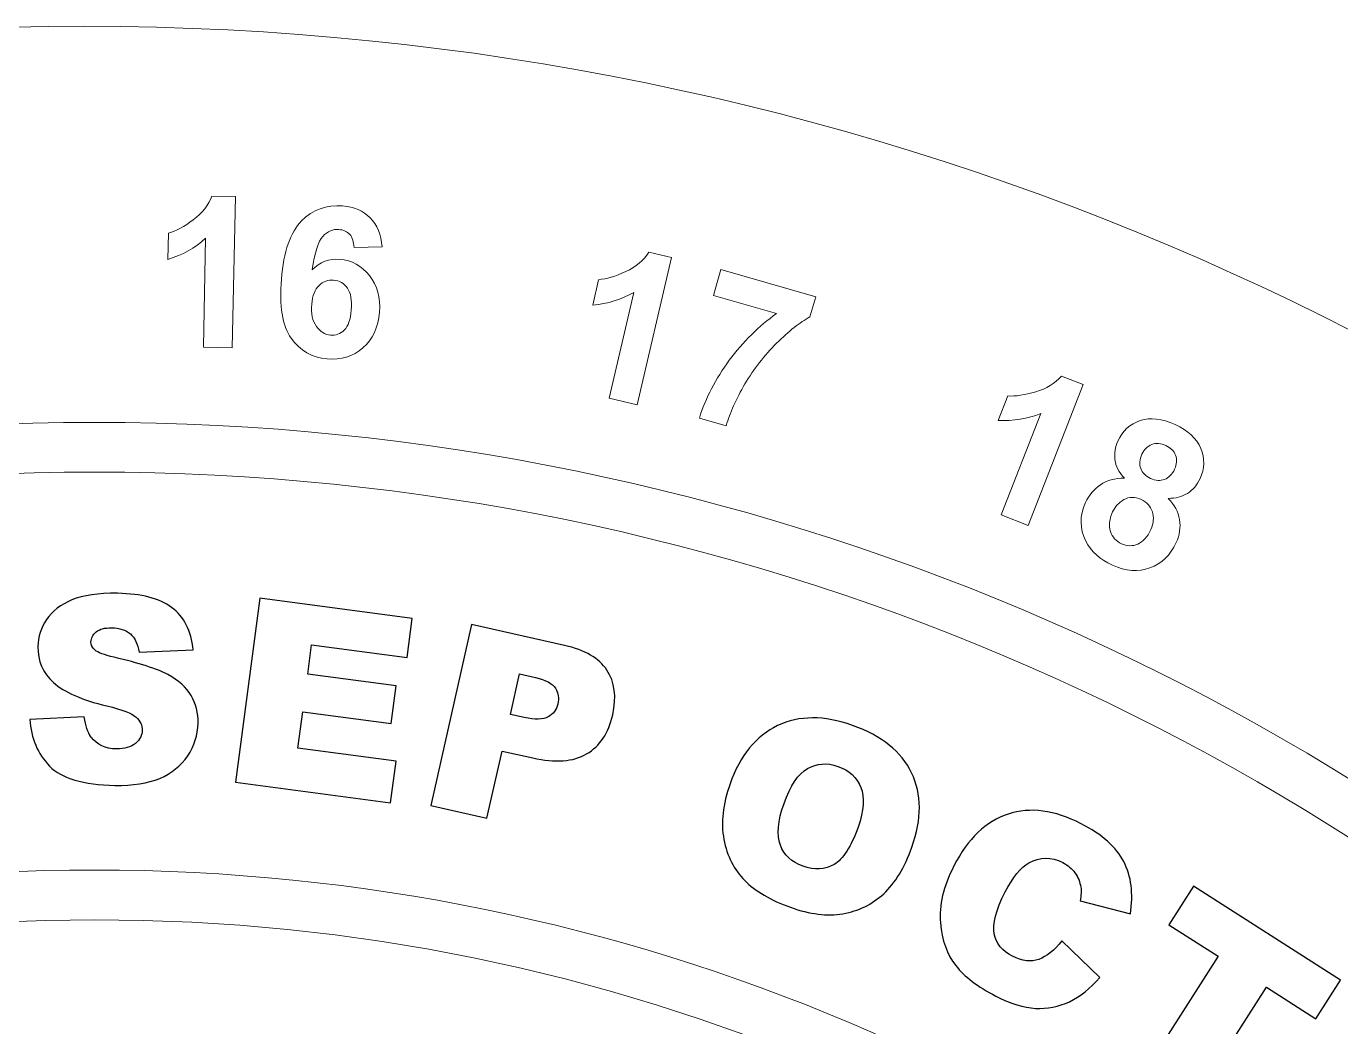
# Model space of a CAD drawing. Header units: millimetres. Extents: x -84 to 196, y -140 to 140.
# Drawn here: x 52.8 to 118.9, y 89.7 to 140 of the extents above; entities that cross this region are included whole.
import ezdxf

# ---------------------------------------------------------------- set-up
doc = ezdxf.new("R2010")
doc.units = ezdxf.units.MM
doc.header["$MEASUREMENT"] = 0
doc.layers.add('Layer 1', color=7, linetype='Continuous')

msp = doc.modelspace()

# ---------------------------------------------------------------- linework, layer by layer
at = {"layer": 'Layer 1', "color": 250, "lineweight": 9}
for points, knots in [([(55.7075, 140.0117), (133.0273, 140.0117), (195.7074, 77.3315), (195.7074, 0.0116), (195.7074, 0.0116), (195.7074, -77.3083), (133.0273, -139.9884), (55.7074, -139.9884), (55.7074, -139.9884), (-21.6125, -139.9884), (-84.2927, -77.3083), (-84.2927, 0.0116), (-84.2927, 0.0116), (-84.2927, 77.3315), (-21.6125, 140.0116), (55.7075, 140.0117)], [0, 0, 0, 0, 0.2, 0.2, 0.2, 0.2, 0.4, 0.4, 0.4, 0.4, 0.6, 0.6, 0.6, 0.6, 1, 1, 1, 1]), ([(63.129, 123.8569), (63.129, 123.8569), (61.6789, 123.8865), (61.6789, 123.8865), (61.6789, 123.8865), (61.6789, 123.8865), (61.7901, 129.3555), (61.7901, 129.3555), (61.7901, 129.3555), (61.2503, 128.8701), (60.618, 128.5161), (59.8929, 128.2937), (59.8929, 128.2937), (59.8929, 128.2937), (59.9202, 129.6098), (59.9202, 129.6098), (59.9202, 129.6098), (60.3022, 129.7257), (60.7184, 129.9526), (61.1692, 130.2894), (61.1692, 130.2894), (61.6202, 130.6262), (61.9329, 131.0236), (62.1076, 131.4817), (62.1076, 131.4817), (62.1076, 131.4817), (63.2843, 131.4569), (63.2843, 131.4569), (63.2843, 131.4569), (63.2843, 131.4569), (63.129, 123.8569), (63.129, 123.8569)], [0, 0, 0, 0, 0.1111111, 0.1111111, 0.1111111, 0.1111111, 0.2222222, 0.2222222, 0.2222222, 0.2222222, 0.3333333, 0.3333333, 0.3333333, 0.3333333, 0.4444444, 0.4444444, 0.4444444, 0.4444444, 0.5555556, 0.5555556, 0.5555556, 0.5555556, 0.6666667, 0.6666667, 0.6666667, 0.6666667, 0.7777778, 0.7777778, 0.7777778, 0.7777778, 1, 1, 1, 1]), ([(70.6637, 128.9262), (70.6637, 128.9262), (69.2522, 128.887), (69.2522, 128.887), (69.2522, 128.887), (69.2417, 129.1782), (69.1707, 129.3991), (69.0375, 129.548), (69.0375, 129.548), (68.9044, 129.6972), (68.7232, 129.781), (68.494, 129.8001), (68.494, 129.8001), (68.1892, 129.825), (67.9185, 129.7102), (67.6858, 129.454), (67.6858, 129.454), (67.4513, 129.1963), (67.2716, 128.6364), (67.1446, 127.7728), (67.1446, 127.7728), (67.5405, 128.1692), (68.0053, 128.3444), (68.5395, 128.2987), (68.5395, 128.2987), (69.1444, 128.2494), (69.6418, 127.9763), (70.0338, 127.4817), (70.0338, 127.4817), (70.426, 126.9855), (70.5915, 126.3741), (70.5306, 125.6477), (70.5306, 125.6477), (70.4677, 124.8757), (70.1889, 124.2757), (69.6976, 123.8466), (69.6976, 123.8466), (69.2065, 123.4176), (68.6056, 123.2341), (67.8968, 123.2914), (67.8968, 123.2914), (67.1353, 123.3561), (66.534, 123.7037), (66.0916, 124.3361), (66.0916, 124.3361), (65.6511, 124.9686), (65.486, 125.9591), (65.5983, 127.306), (65.5983, 127.306), (65.7127, 128.6883), (66.052, 129.6634), (66.6128, 130.2314), (66.6128, 130.2314), (67.1756, 130.7997), (67.8631, 131.0493), (68.6795, 130.9808), (68.6795, 130.9808), (69.2524, 130.9332), (69.7134, 130.7346), (70.0622, 130.3832), (70.0622, 130.3832), (70.411, 130.0301), (70.6128, 129.5455), (70.6637, 128.9262)], [0, 0, 0, 0, 0.0588235, 0.0588235, 0.0588235, 0.0588235, 0.1176471, 0.1176471, 0.1176471, 0.1176471, 0.1764706, 0.1764706, 0.1764706, 0.1764706, 0.2352941, 0.2352941, 0.2352941, 0.2352941, 0.2941176, 0.2941176, 0.2941176, 0.2941176, 0.3529412, 0.3529412, 0.3529412, 0.3529412, 0.4117647, 0.4117647, 0.4117647, 0.4117647, 0.4705882, 0.4705882, 0.4705882, 0.4705882, 0.5294118, 0.5294118, 0.5294118, 0.5294118, 0.5882353, 0.5882353, 0.5882353, 0.5882353, 0.6470588, 0.6470588, 0.6470588, 0.6470588, 0.7058824, 0.7058824, 0.7058824, 0.7058824, 0.7647059, 0.7647059, 0.7647059, 0.7647059, 0.8235294, 0.8235294, 0.8235294, 0.8235294, 0.8823529, 0.8823529, 0.8823529, 0.8823529, 1, 1, 1, 1]), ([(83.4992, 120.985), (83.4992, 120.985), (82.0866, 121.3158), (82.0866, 121.3158), (82.0866, 121.3158), (82.0866, 121.3158), (83.3285, 126.6383), (83.3285, 126.6383), (83.3285, 126.6383), (82.7003, 126.2771), (82.0087, 126.0624), (81.2537, 125.9941), (81.2537, 125.9941), (81.2537, 125.9941), (81.5527, 127.2763), (81.5527, 127.2763), (81.5527, 127.2763), (81.9497, 127.3113), (82.403, 127.4468), (82.9148, 127.6828), (82.9148, 127.6828), (83.4263, 127.919), (83.8147, 128.2413), (84.0796, 128.6539), (84.0796, 128.6539), (84.0796, 128.6539), (85.2259, 128.385), (85.2259, 128.385), (85.2259, 128.385), (85.2259, 128.385), (83.4992, 120.985), (83.4992, 120.985)], [0, 0, 0, 0, 0.1111111, 0.1111111, 0.1111111, 0.1111111, 0.2222222, 0.2222222, 0.2222222, 0.2222222, 0.3333333, 0.3333333, 0.3333333, 0.3333333, 0.4444444, 0.4444444, 0.4444444, 0.4444444, 0.5555556, 0.5555556, 0.5555556, 0.5555556, 0.6666667, 0.6666667, 0.6666667, 0.6666667, 0.7777778, 0.7777778, 0.7777778, 0.7777778, 1, 1, 1, 1]), ([(87.3295, 126.4876), (87.3295, 126.4876), (87.699, 127.7841), (87.699, 127.7841), (87.699, 127.7841), (87.699, 127.7841), (92.4728, 126.4181), (92.4728, 126.4181), (92.4728, 126.4181), (92.4728, 126.4181), (92.1823, 125.4054), (92.1823, 125.4054), (92.1823, 125.4054), (91.678, 125.1301), (91.1174, 124.6887), (90.5039, 124.0798), (90.5039, 124.0798), (89.8887, 123.471), (89.3581, 122.7897), (88.9105, 122.0346), (88.9105, 122.0346), (88.4629, 121.2794), (88.1494, 120.5807), (87.9698, 119.9367), (87.9698, 119.9367), (87.9698, 119.9367), (86.6238, 120.3223), (86.6238, 120.3223), (86.6238, 120.3223), (86.9337, 121.3227), (87.4357, 122.2894), (88.1267, 123.223), (88.1267, 123.223), (88.8193, 124.1566), (89.6109, 124.9418), (90.503, 125.5791), (90.503, 125.5791), (90.503, 125.5791), (87.3295, 126.4876), (87.3295, 126.4876)], [0, 0, 0, 0, 0.0909091, 0.0909091, 0.0909091, 0.0909091, 0.1818182, 0.1818182, 0.1818182, 0.1818182, 0.2727273, 0.2727273, 0.2727273, 0.2727273, 0.3636364, 0.3636364, 0.3636364, 0.3636364, 0.4545455, 0.4545455, 0.4545455, 0.4545455, 0.5454545, 0.5454545, 0.5454545, 0.5454545, 0.6363636, 0.6363636, 0.6363636, 0.6363636, 0.7272727, 0.7272727, 0.7272727, 0.7272727, 0.8181818, 0.8181818, 0.8181818, 0.8181818, 1, 1, 1, 1]), ([(67.1253, 126.0443), (67.0854, 125.5754), (67.1642, 125.2026), (67.3582, 124.9298), (67.3582, 124.9298), (67.5542, 124.657), (67.7896, 124.5074), (68.0682, 124.4845), (68.0682, 124.4845), (68.3344, 124.4636), (68.566, 124.5485), (68.7628, 124.7431), (68.7628, 124.7431), (68.958, 124.9378), (69.0767, 125.2738), (69.1147, 125.7499), (69.1147, 125.7499), (69.1567, 126.2402), (69.0901, 126.6073), (68.9169, 126.8518), (68.9169, 126.8518), (68.7439, 127.0962), (68.5135, 127.23), (68.2243, 127.2529), (68.2243, 127.2529), (67.9478, 127.2758), (67.7037, 127.1873), (67.4926, 126.9857), (67.4926, 126.9857), (67.2832, 126.7843), (67.1595, 126.4692), (67.1253, 126.0443)], [0, 0, 0, 0, 0.1111111, 0.1111111, 0.1111111, 0.1111111, 0.2222222, 0.2222222, 0.2222222, 0.2222222, 0.3333333, 0.3333333, 0.3333333, 0.3333333, 0.4444444, 0.4444444, 0.4444444, 0.4444444, 0.5555556, 0.5555556, 0.5555556, 0.5555556, 0.6666667, 0.6666667, 0.6666667, 0.6666667, 0.7777778, 0.7777778, 0.7777778, 0.7777778, 1, 1, 1, 1]), ([(103.1573, 114.9221), (103.1573, 114.9221), (101.8046, 115.4499), (101.8046, 115.4499), (101.8046, 115.4499), (101.8046, 115.4499), (103.796, 120.5477), (103.796, 120.5477), (103.796, 120.5477), (103.1222, 120.2791), (102.4049, 120.1633), (101.648, 120.2044), (101.648, 120.2044), (101.648, 120.2044), (102.1271, 121.4316), (102.1271, 121.4316), (102.1271, 121.4316), (102.5257, 121.4094), (102.9946, 121.4794), (103.5352, 121.6397), (103.5352, 121.6397), (104.0741, 121.8001), (104.5062, 122.0655), (104.8267, 122.4344), (104.8267, 122.4344), (104.8267, 122.4344), (105.9247, 122.0056), (105.9247, 122.0056), (105.9247, 122.0056), (105.9247, 122.0056), (103.1573, 114.9221), (103.1573, 114.9221)], [0, 0, 0, 0, 0.1111111, 0.1111111, 0.1111111, 0.1111111, 0.2222222, 0.2222222, 0.2222222, 0.2222222, 0.3333333, 0.3333333, 0.3333333, 0.3333333, 0.4444444, 0.4444444, 0.4444444, 0.4444444, 0.5555556, 0.5555556, 0.5555556, 0.5555556, 0.6666667, 0.6666667, 0.6666667, 0.6666667, 0.7777778, 0.7777778, 0.7777778, 0.7777778, 1, 1, 1, 1]), ([(107.9946, 117.2944), (107.719, 117.5939), (107.5598, 117.9048), (107.5207, 118.2296), (107.5207, 118.2296), (107.4817, 118.5527), (107.5305, 118.8628), (107.6676, 119.1638), (107.6676, 119.1638), (107.901, 119.6781), (108.2746, 120.0202), (108.7868, 120.1926), (108.7868, 120.1926), (109.2992, 120.3633), (109.8844, 120.2971), (110.5464, 119.9962), (110.5464, 119.9962), (111.1994, 119.6971), (111.6317, 119.2965), (111.8412, 118.7964), (111.8412, 118.7964), (112.0489, 118.2963), (112.0361, 117.7901), (111.801, 117.276), (111.801, 117.276), (111.655, 116.9559), (111.4422, 116.7097), (111.1627, 116.5363), (111.1627, 116.5363), (110.8835, 116.363), (110.5637, 116.2796), (110.2021, 116.2846), (110.2021, 116.2846), (110.5146, 115.9572), (110.7018, 115.6016), (110.7671, 115.2151), (110.7671, 115.2151), (110.8309, 114.8302), (110.7762, 114.4442), (110.5999, 114.0604), (110.5999, 114.0604), (110.3096, 113.4233), (109.8703, 113), (109.282, 112.7874), (109.282, 112.7874), (108.6955, 112.5748), (108.066, 112.6216), (107.3917, 112.9297), (107.3917, 112.9297), (106.7651, 113.2165), (106.3187, 113.6187), (106.0529, 114.1384), (106.0529, 114.1384), (105.7382, 114.7503), (105.7356, 115.3958), (106.0436, 116.0718), (106.0436, 116.0718), (106.2147, 116.4449), (106.4629, 116.7455), (106.7902, 116.9716), (106.7902, 116.9716), (107.1176, 117.1996), (107.5184, 117.3071), (107.9946, 117.2944)], [0, 0, 0, 0, 0.0588235, 0.0588235, 0.0588235, 0.0588235, 0.1176471, 0.1176471, 0.1176471, 0.1176471, 0.1764706, 0.1764706, 0.1764706, 0.1764706, 0.2352941, 0.2352941, 0.2352941, 0.2352941, 0.2941176, 0.2941176, 0.2941176, 0.2941176, 0.3529412, 0.3529412, 0.3529412, 0.3529412, 0.4117647, 0.4117647, 0.4117647, 0.4117647, 0.4705882, 0.4705882, 0.4705882, 0.4705882, 0.5294118, 0.5294118, 0.5294118, 0.5294118, 0.5882353, 0.5882353, 0.5882353, 0.5882353, 0.6470588, 0.6470588, 0.6470588, 0.6470588, 0.7058824, 0.7058824, 0.7058824, 0.7058824, 0.7647059, 0.7647059, 0.7647059, 0.7647059, 0.8235294, 0.8235294, 0.8235294, 0.8235294, 0.8823529, 0.8823529, 0.8823529, 0.8823529, 1, 1, 1, 1]), ([(56.199, 120.1045), (122.473, 120.1045), (176.1989, 66.3785), (176.1989, 0.1044), (176.1989, 0.1044), (176.1989, -66.1697), (122.473, -119.8956), (56.1989, -119.8956), (56.1989, -119.8956), (-10.0752, -119.8956), (-63.8011, -66.1697), (-63.8011, 0.1044), (-63.8011, 0.1044), (-63.8011, 66.3785), (-10.0752, 120.1044), (56.199, 120.1045)], [0, 0, 0, 0, 0.2, 0.2, 0.2, 0.2, 0.4, 0.4, 0.4, 0.4, 0.6, 0.6, 0.6, 0.6, 1, 1, 1, 1]), ([(108.8731, 118.4989), (108.7537, 118.2366), (108.735, 117.9968), (108.8151, 117.7813), (108.8151, 117.7813), (108.8971, 117.5675), (109.0622, 117.4027), (109.3087, 117.2887), (109.3087, 117.2887), (109.5605, 117.1748), (109.7949, 117.1578), (110.0123, 117.238), (110.0123, 117.238), (110.2314, 117.3182), (110.3997, 117.4903), (110.5208, 117.7526), (110.5208, 117.7526), (110.6331, 118.0009), (110.6498, 118.2319), (110.5679, 118.4491), (110.5679, 118.4491), (110.4878, 118.6664), (110.3261, 118.8295), (110.0815, 118.9416), (110.0815, 118.9416), (109.828, 119.0575), (109.5916, 119.0743), (109.3726, 118.9924), (109.3726, 118.9924), (109.1535, 118.9105), (108.987, 118.7471), (108.8731, 118.4989)], [0, 0, 0, 0, 0.1111111, 0.1111111, 0.1111111, 0.1111111, 0.2222222, 0.2222222, 0.2222222, 0.2222222, 0.3333333, 0.3333333, 0.3333333, 0.3333333, 0.4444444, 0.4444444, 0.4444444, 0.4444444, 0.5555556, 0.5555556, 0.5555556, 0.5555556, 0.6666667, 0.6666667, 0.6666667, 0.6666667, 0.7777778, 0.7777778, 0.7777778, 0.7777778, 1, 1, 1, 1]), ([(56.199, 117.6046), (121.0925, 117.6046), (173.6989, 64.9979), (173.6989, 0.1044), (173.6989, 0.1044), (173.6989, -64.7891), (121.0924, -117.3956), (56.1989, -117.3956), (56.1989, -117.3956), (-8.6946, -117.3956), (-61.3011, -64.7891), (-61.3011, 0.1044), (-61.3011, 0.1044), (-61.3011, 64.998), (-8.6946, 117.6044), (56.199, 117.6046)], [0, 0, 0, 0, 0.2, 0.2, 0.2, 0.2, 0.4, 0.4, 0.4, 0.4, 0.6, 0.6, 0.6, 0.6, 1, 1, 1, 1]), ([(107.4035, 115.6037), (107.2378, 115.2412), (107.2011, 114.9149), (107.2951, 114.6269), (107.2951, 114.6269), (107.389, 114.3373), (107.5751, 114.1301), (107.8532, 114.0019), (107.8532, 114.0019), (108.1262, 113.8773), (108.396, 113.8725), (108.6646, 113.9878), (108.6646, 113.9878), (108.9315, 114.1014), (109.1495, 114.3437), (109.3185, 114.7134), (109.3185, 114.7134), (109.4665, 115.0356), (109.494, 115.3352), (109.4019, 115.6143), (109.4019, 115.6143), (109.3097, 115.8937), (109.1235, 116.0971), (108.8454, 116.2236), (108.8454, 116.2236), (108.5235, 116.3715), (108.2322, 116.3692), (107.9723, 116.2203), (107.9723, 116.2203), (107.7125, 116.0699), (107.5227, 115.8642), (107.4035, 115.6037)], [0, 0, 0, 0, 0.1111111, 0.1111111, 0.1111111, 0.1111111, 0.2222222, 0.2222222, 0.2222222, 0.2222222, 0.3333333, 0.3333333, 0.3333333, 0.3333333, 0.4444444, 0.4444444, 0.4444444, 0.4444444, 0.5555556, 0.5555556, 0.5555556, 0.5555556, 0.6666667, 0.6666667, 0.6666667, 0.6666667, 0.7777778, 0.7777778, 0.7777778, 0.7777778, 1, 1, 1, 1]), ([(52.943, 105.1766), (52.943, 105.1766), (55.6883, 105.3038), (55.6883, 105.3038), (55.6883, 105.3038), (55.7412, 104.8577), (55.8568, 104.5142), (56.0354, 104.2795), (56.0354, 104.2795), (56.3275, 103.8969), (56.7474, 103.6994), (57.3001, 103.6914), (57.3001, 103.6914), (57.7113, 103.6854), (58.0309, 103.7771), (58.2569, 103.9666), (58.2569, 103.9666), (58.483, 104.1539), (58.6021, 104.3759), (58.6021, 104.6327), (58.6021, 104.6327), (58.6021, 104.8742), (58.5037, 105.0915), (58.2946, 105.2871), (58.2946, 105.2871), (58.0855, 105.4806), (57.5959, 105.6692), (56.8255, 105.8511), (56.8255, 105.8511), (55.5656, 106.1565), (54.6688, 106.549), (54.1375, 107.0293), (54.1375, 107.0293), (53.6017, 107.5095), (53.34, 108.1139), (53.3522, 108.8448), (53.3522, 108.8448), (53.3604, 109.3236), (53.5055, 109.7739), (53.7923, 110.1963), (53.7923, 110.1963), (54.0768, 110.6188), (54.5006, 110.9477), (55.0616, 111.1833), (55.0616, 111.1833), (55.6248, 111.4169), (56.3926, 111.5263), (57.3629, 111.5122), (57.3629, 111.5122), (58.5572, 111.4919), (59.4625, 111.2557), (60.0809, 110.8018), (60.0809, 110.8018), (60.6993, 110.3479), (61.0611, 109.6368), (61.1645, 108.6667), (61.1645, 108.6667), (61.1645, 108.6667), (58.4432, 108.5507), (58.4432, 108.5507), (58.4432, 108.5507), (58.3773, 108.9725), (58.2312, 109.2812), (58.0027, 109.4746), (58.0027, 109.4746), (57.774, 109.6701), (57.4562, 109.7719), (57.0494, 109.7781), (57.0494, 109.7781), (56.7144, 109.7822), (56.4599, 109.7165), (56.2882, 109.577), (56.2882, 109.577), (56.1144, 109.4377), (56.0235, 109.2657), (56.0235, 109.0611), (56.0235, 109.0611), (56.0235, 108.9132), (56.089, 108.7784), (56.2284, 108.6567), (56.2284, 108.6567), (56.3612, 108.5328), (56.6834, 108.4114), (57.1904, 108.2989), (57.1904, 108.2989), (58.446, 108.0068), (59.3447, 107.7162), (59.8868, 107.4296), (59.8868, 107.4296), (60.4267, 107.1432), (60.8186, 106.7911), (61.0605, 106.3758), (61.0605, 106.3758), (61.3003, 105.9585), (61.4183, 105.4973), (61.4102, 104.9883), (61.4102, 104.9883), (61.4, 104.3878), (61.2244, 103.8394), (60.8856, 103.3408), (60.8856, 103.3408), (60.5469, 102.8402), (60.0773, 102.4654), (59.4793, 102.2123), (59.4793, 102.2123), (58.8815, 101.9616), (58.1288, 101.8431), (57.226, 101.8573), (57.226, 101.8573), (55.6379, 101.884), (54.5432, 102.2088), (53.9421, 102.8282), (53.9421, 102.8282), (53.3411, 103.4498), (53.0072, 104.2324), (52.943, 105.1766)], [0, 0, 0, 0, 0.0333333, 0.0333333, 0.0333333, 0.0333333, 0.0666667, 0.0666667, 0.0666667, 0.0666667, 0.1, 0.1, 0.1, 0.1, 0.1333333, 0.1333333, 0.1333333, 0.1333333, 0.1666667, 0.1666667, 0.1666667, 0.1666667, 0.2, 0.2, 0.2, 0.2, 0.2333333, 0.2333333, 0.2333333, 0.2333333, 0.2666667, 0.2666667, 0.2666667, 0.2666667, 0.3, 0.3, 0.3, 0.3, 0.3333333, 0.3333333, 0.3333333, 0.3333333, 0.3666667, 0.3666667, 0.3666667, 0.3666667, 0.4, 0.4, 0.4, 0.4, 0.4333333, 0.4333333, 0.4333333, 0.4333333, 0.4666667, 0.4666667, 0.4666667, 0.4666667, 0.5, 0.5, 0.5, 0.5, 0.5333333, 0.5333333, 0.5333333, 0.5333333, 0.5666667, 0.5666667, 0.5666667, 0.5666667, 0.6, 0.6, 0.6, 0.6, 0.6333333, 0.6333333, 0.6333333, 0.6333333, 0.6666667, 0.6666667, 0.6666667, 0.6666667, 0.7, 0.7, 0.7, 0.7, 0.7333333, 0.7333333, 0.7333333, 0.7333333, 0.7666667, 0.7666667, 0.7666667, 0.7666667, 0.8, 0.8, 0.8, 0.8, 0.8333333, 0.8333333, 0.8333333, 0.8333333, 0.8666667, 0.8666667, 0.8666667, 0.8666667, 0.9, 0.9, 0.9, 0.9, 0.9333333, 0.9333333, 0.9333333, 0.9333333, 1, 1, 1, 1]), ([(64.5166, 111.2709), (64.5166, 111.2709), (72.181, 110.2535), (72.181, 110.2535), (72.181, 110.2535), (72.181, 110.2535), (71.9176, 108.2792), (71.9176, 108.2792), (71.9176, 108.2792), (71.9176, 108.2792), (67.1201, 108.9152), (67.1201, 108.9152), (67.1201, 108.9152), (67.1201, 108.9152), (66.9242, 107.4438), (66.9242, 107.4438), (66.9242, 107.4438), (66.9242, 107.4438), (71.3758, 106.854), (71.3758, 106.854), (71.3758, 106.854), (71.3758, 106.854), (71.1251, 104.9647), (71.1251, 104.9647), (71.1251, 104.9647), (71.1251, 104.9647), (66.6759, 105.5564), (66.6759, 105.5564), (66.6759, 105.5564), (66.6759, 105.5564), (66.4336, 103.7302), (66.4336, 103.7302), (66.4336, 103.7302), (66.4336, 103.7302), (71.3704, 103.0774), (71.3704, 103.0774), (71.3704, 103.0774), (71.3704, 103.0774), (71.0924, 100.9813), (71.0924, 100.9813), (71.0924, 100.9813), (71.0924, 100.9813), (63.2888, 102.0153), (63.2888, 102.0153), (63.2888, 102.0153), (63.2888, 102.0153), (64.5166, 111.2709), (64.5166, 111.2709)], [0, 0, 0, 0, 0.0769231, 0.0769231, 0.0769231, 0.0769231, 0.1538462, 0.1538462, 0.1538462, 0.1538462, 0.2307692, 0.2307692, 0.2307692, 0.2307692, 0.3076923, 0.3076923, 0.3076923, 0.3076923, 0.3846154, 0.3846154, 0.3846154, 0.3846154, 0.4615385, 0.4615385, 0.4615385, 0.4615385, 0.5384615, 0.5384615, 0.5384615, 0.5384615, 0.6153846, 0.6153846, 0.6153846, 0.6153846, 0.6923077, 0.6923077, 0.6923077, 0.6923077, 0.7692308, 0.7692308, 0.7692308, 0.7692308, 0.8461538, 0.8461538, 0.8461538, 0.8461538, 1, 1, 1, 1]), ([(75.1663, 109.9483), (75.1663, 109.9483), (79.8447, 108.8928), (79.8447, 108.8928), (79.8447, 108.8928), (80.8637, 108.6634), (81.5719, 108.2498), (81.9698, 107.6507), (81.9698, 107.6507), (82.3676, 107.0517), (82.4657, 106.3034), (82.264, 105.4087), (82.264, 105.4087), (82.056, 104.49), (81.6185, 103.8338), (80.9475, 103.4401), (80.9475, 103.4401), (80.2789, 103.0486), (79.3762, 102.9804), (78.2419, 103.2357), (78.2419, 103.2357), (78.2419, 103.2357), (76.7007, 103.5834), (76.7007, 103.5834), (76.7007, 103.5834), (76.7007, 103.5834), (75.939, 100.2046), (75.939, 100.2046), (75.939, 100.2046), (75.939, 100.2046), (73.111, 100.8418), (73.111, 100.8418), (73.111, 100.8418), (73.111, 100.8418), (75.1663, 109.9483), (75.1663, 109.9483)], [0, 0, 0, 0, 0.1, 0.1, 0.1, 0.1, 0.2, 0.2, 0.2, 0.2, 0.3, 0.3, 0.3, 0.3, 0.4, 0.4, 0.4, 0.4, 0.5, 0.5, 0.5, 0.5, 0.6, 0.6, 0.6, 0.6, 0.7, 0.7, 0.7, 0.7, 0.8, 0.8, 0.8, 0.8, 1, 1, 1, 1]), ([(77.1169, 105.4294), (77.1169, 105.4294), (77.8069, 105.2729), (77.8069, 105.2729), (77.8069, 105.2729), (78.349, 105.1504), (78.7514, 105.1582), (79.0142, 105.2983), (79.0142, 105.2983), (79.2748, 105.4362), (79.4395, 105.6521), (79.506, 105.9482), (79.506, 105.9482), (79.5704, 106.2333), (79.5303, 106.4965), (79.3838, 106.7375), (79.3838, 106.7375), (79.2396, 106.9808), (78.9039, 107.1602), (78.3771, 107.2804), (78.3771, 107.2804), (78.3771, 107.2804), (77.576, 107.4607), (77.576, 107.4607), (77.576, 107.4607), (77.576, 107.4607), (77.1169, 105.4294), (77.1169, 105.4294)], [0, 0, 0, 0, 0.125, 0.125, 0.125, 0.125, 0.25, 0.25, 0.25, 0.25, 0.375, 0.375, 0.375, 0.375, 0.5, 0.5, 0.5, 0.5, 0.625, 0.625, 0.625, 0.625, 0.75, 0.75, 0.75, 0.75, 1, 1, 1, 1]), ([(88.1605, 101.9318), (88.6703, 103.3675), (89.4692, 104.3451), (90.5549, 104.8607), (90.5549, 104.8607), (91.6406, 105.3784), (92.898, 105.3812), (94.3271, 104.8735), (94.3271, 104.8735), (95.7934, 104.3529), (96.782, 103.5584), (97.2953, 102.4879), (97.2953, 102.4879), (97.8087, 101.4196), (97.8136, 100.1774), (97.308, 98.7593), (97.308, 98.7593), (96.9423, 97.7311), (96.4711, 96.9481), (95.8902, 96.4127), (95.8902, 96.4127), (95.3093, 95.8777), (94.6253, 95.5419), (93.8406, 95.4082), (93.8406, 95.4082), (93.0558, 95.2746), (92.1764, 95.382), (91.1982, 95.7305), (91.1982, 95.7305), (90.2048, 96.0834), (89.4394, 96.5328), (88.9021, 97.081), (88.9021, 97.081), (88.3625, 97.6295), (88.0139, 98.3154), (87.854, 99.1458), (87.854, 99.1458), (87.6919, 99.974), (87.7948, 100.9011), (88.1605, 101.9318)], [0, 0, 0, 0, 0.0909091, 0.0909091, 0.0909091, 0.0909091, 0.1818182, 0.1818182, 0.1818182, 0.1818182, 0.2727273, 0.2727273, 0.2727273, 0.2727273, 0.3636364, 0.3636364, 0.3636364, 0.3636364, 0.4545455, 0.4545455, 0.4545455, 0.4545455, 0.5454545, 0.5454545, 0.5454545, 0.5454545, 0.6363636, 0.6363636, 0.6363636, 0.6363636, 0.7272727, 0.7272727, 0.7272727, 0.7272727, 0.8181818, 0.8181818, 0.8181818, 0.8181818, 1, 1, 1, 1]), ([(90.8772, 100.9527), (90.561, 100.0637), (90.4985, 99.3652), (90.692, 98.8591), (90.692, 98.8591), (90.8833, 98.353), (91.2632, 97.9998), (91.8318, 97.7976), (91.8318, 97.7976), (92.4179, 97.589), (92.9376, 97.6193), (93.3934, 97.8865), (93.3934, 97.8865), (93.847, 98.1516), (94.2513, 98.7775), (94.602, 99.7622), (94.602, 99.7622), (94.8969, 100.5923), (94.9442, 101.256), (94.7463, 101.7577), (94.7463, 101.7577), (94.5464, 102.2596), (94.1622, 102.6125), (93.5892, 102.8147), (93.5892, 102.8147), (93.0401, 103.0105), (92.5313, 102.9715), (92.0602, 102.7021), (92.0602, 102.7021), (91.5892, 102.4326), (91.1957, 101.848), (90.8772, 100.9527)], [0, 0, 0, 0, 0.1111111, 0.1111111, 0.1111111, 0.1111111, 0.2222222, 0.2222222, 0.2222222, 0.2222222, 0.3333333, 0.3333333, 0.3333333, 0.3333333, 0.4444444, 0.4444444, 0.4444444, 0.4444444, 0.5555556, 0.5555556, 0.5555556, 0.5555556, 0.6666667, 0.6666667, 0.6666667, 0.6666667, 0.7777778, 0.7777778, 0.7777778, 0.7777778, 1, 1, 1, 1]), ([(104.8568, 94.0379), (104.8568, 94.0379), (106.7564, 92.2006), (106.7564, 92.2006), (106.7564, 92.2006), (106.2817, 91.6488), (105.7735, 91.2426), (105.2314, 90.9862), (105.2314, 90.9862), (104.6875, 90.73), (104.1203, 90.6191), (103.5283, 90.6495), (103.5283, 90.6495), (102.9365, 90.6824), (102.267, 90.8905), (101.5244, 91.2722), (101.5244, 91.2722), (100.6204, 91.7357), (99.9487, 92.2462), (99.5117, 92.8021), (99.5117, 92.8021), (99.0748, 93.3581), (98.817, 94.074), (98.741, 94.9501), (98.741, 94.9501), (98.6649, 95.8243), (98.893, 96.7765), (99.4227, 97.8095), (99.4227, 97.8095), (100.1284, 99.1852), (101.0356, 100.0534), (102.1468, 100.4184), (102.1468, 100.4184), (103.2581, 100.7812), (104.4819, 100.6183), (105.8205, 99.9319), (105.8205, 99.9319), (106.8667, 99.3938), (107.5805, 98.7592), (107.9621, 98.0289), (107.9621, 98.0289), (108.3439, 97.2987), (108.4548, 96.4205), (108.2948, 95.3945), (108.2948, 95.3945), (108.2948, 95.3945), (105.7686, 96.0549), (105.7686, 96.0549), (105.7686, 96.0549), (105.821, 96.3468), (105.8321, 96.5752), (105.8049, 96.7382), (105.8049, 96.7382), (105.7616, 97.0078), (105.664, 97.2483), (105.5102, 97.4626), (105.5102, 97.4626), (105.3586, 97.6749), (105.1527, 97.8472), (104.8951, 97.9781), (104.8951, 97.9781), (104.3142, 98.2764), (103.7464, 98.272), (103.1961, 97.9634), (103.1961, 97.9634), (102.7845, 97.7342), (102.3855, 97.2482), (102.0037, 96.5035), (102.0037, 96.5035), (101.5298, 95.5822), (101.3457, 94.878), (101.4493, 94.3936), (101.4493, 94.3936), (101.553, 93.9072), (101.8581, 93.5351), (102.3647, 93.2755), (102.3647, 93.2755), (102.8561, 93.0225), (103.2981, 92.9691), (103.6907, 93.1156), (103.6907, 93.1156), (104.0856, 93.2644), (104.4728, 93.5695), (104.8568, 94.0379)], [0, 0, 0, 0, 0.0454545, 0.0454545, 0.0454545, 0.0454545, 0.0909091, 0.0909091, 0.0909091, 0.0909091, 0.1363636, 0.1363636, 0.1363636, 0.1363636, 0.1818182, 0.1818182, 0.1818182, 0.1818182, 0.2272727, 0.2272727, 0.2272727, 0.2272727, 0.2727273, 0.2727273, 0.2727273, 0.2727273, 0.3181818, 0.3181818, 0.3181818, 0.3181818, 0.3636364, 0.3636364, 0.3636364, 0.3636364, 0.4090909, 0.4090909, 0.4090909, 0.4090909, 0.4545455, 0.4545455, 0.4545455, 0.4545455, 0.5, 0.5, 0.5, 0.5, 0.5454545, 0.5454545, 0.5454545, 0.5454545, 0.5909091, 0.5909091, 0.5909091, 0.5909091, 0.6363636, 0.6363636, 0.6363636, 0.6363636, 0.6818182, 0.6818182, 0.6818182, 0.6818182, 0.7272727, 0.7272727, 0.7272727, 0.7272727, 0.7727273, 0.7727273, 0.7727273, 0.7727273, 0.8181818, 0.8181818, 0.8181818, 0.8181818, 0.8636364, 0.8636364, 0.8636364, 0.8636364, 0.9090909, 0.9090909, 0.9090909, 0.9090909, 1, 1, 1, 1]), ([(56.199, 97.6045), (110.0469, 97.6045), (153.6989, 53.9522), (153.6989, 0.1044), (153.6989, 0.1044), (153.6989, -53.7434), (110.0467, -97.3956), (56.1989, -97.3956), (56.1989, -97.3956), (2.3512, -97.3956), (-41.3011, -53.7434), (-41.3011, 0.1044), (-41.3011, 0.1044), (-41.3011, 53.9523), (2.3511, 97.6044), (56.199, 97.6045)], [0, 0, 0, 0, 0.2, 0.2, 0.2, 0.2, 0.4, 0.4, 0.4, 0.4, 0.6, 0.6, 0.6, 0.6, 1, 1, 1, 1]), ([(111.4653, 96.7968), (111.4653, 96.7968), (118.8603, 92.0756), (118.8603, 92.0756), (118.8603, 92.0756), (118.8603, 92.0756), (117.6181, 90.1297), (117.6181, 90.1297), (117.6181, 90.1297), (117.6181, 90.1297), (115.1364, 91.7158), (115.1364, 91.7158), (115.1364, 91.7158), (115.1364, 91.7158), (111.3528, 85.7851), (111.3528, 85.7851), (111.3528, 85.7851), (111.3528, 85.7851), (108.919, 87.3385), (108.919, 87.3385), (108.919, 87.3385), (108.919, 87.3385), (112.7048, 93.2692), (112.7048, 93.2692), (112.7048, 93.2692), (112.7048, 93.2692), (110.2231, 94.8531), (110.2231, 94.8531), (110.2231, 94.8531), (110.2231, 94.8531), (111.4653, 96.7968), (111.4653, 96.7968)], [0, 0, 0, 0, 0.1111111, 0.1111111, 0.1111111, 0.1111111, 0.2222222, 0.2222222, 0.2222222, 0.2222222, 0.3333333, 0.3333333, 0.3333333, 0.3333333, 0.4444444, 0.4444444, 0.4444444, 0.4444444, 0.5555556, 0.5555556, 0.5555556, 0.5555556, 0.6666667, 0.6666667, 0.6666667, 0.6666667, 0.7777778, 0.7777778, 0.7777778, 0.7777778, 1, 1, 1, 1]), ([(56.199, 95.1045), (108.6662, 95.1045), (151.1989, 52.5714), (151.1989, 0.1044), (151.1989, 0.1044), (151.1989, -52.3626), (108.666, -94.8956), (56.1989, -94.8956), (56.1989, -94.8956), (3.7318, -94.8956), (-38.8011, -52.3626), (-38.8011, 0.1044), (-38.8011, 0.1044), (-38.8011, 52.5715), (3.7318, 95.1044), (56.199, 95.1045)], [0, 0, 0, 0, 0.2, 0.2, 0.2, 0.2, 0.4, 0.4, 0.4, 0.4, 0.6, 0.6, 0.6, 0.6, 1, 1, 1, 1])]:
    msp.add_open_spline(points, degree=3, knots=knots, dxfattribs=at)
at = {"layer": 'Layer 1', "color": 7}
for points, knots in [([(52.943, 105.1766), (52.943, 105.1766), (55.6883, 105.3038), (55.6883, 105.3038), (55.6883, 105.3038), (55.7412, 104.8577), (55.8568, 104.5142), (56.0354, 104.2795), (56.0354, 104.2795), (56.3275, 103.8969), (56.7474, 103.6994), (57.3001, 103.6914), (57.3001, 103.6914), (57.7113, 103.6854), (58.0309, 103.7771), (58.2569, 103.9666), (58.2569, 103.9666), (58.483, 104.1539), (58.598, 104.3759), (58.6021, 104.6327), (58.6021, 104.6327), (58.6061, 104.8742), (58.5037, 105.0915), (58.2946, 105.2871), (58.2946, 105.2871), (58.0855, 105.4806), (57.5959, 105.6692), (56.8255, 105.8511), (56.8255, 105.8511), (55.5656, 106.1565), (54.6688, 106.549), (54.1375, 107.0293), (54.1375, 107.0293), (53.6017, 107.5095), (53.34, 108.1139), (53.3522, 108.8448), (53.3522, 108.8448), (53.3604, 109.3236), (53.5055, 109.7739), (53.7923, 110.1963), (53.7923, 110.1963), (54.0768, 110.6188), (54.5006, 110.9477), (55.0616, 111.1833), (55.0616, 111.1833), (55.6248, 111.4169), (56.3926, 111.5263), (57.3629, 111.5122), (57.3629, 111.5122), (58.5572, 111.4919), (59.4625, 111.2557), (60.0809, 110.8018), (60.0809, 110.8018), (60.6993, 110.3479), (61.0611, 109.6368), (61.1645, 108.6667), (61.1645, 108.6667), (61.1645, 108.6667), (58.4432, 108.5507), (58.4432, 108.5507), (58.4432, 108.5507), (58.3773, 108.9725), (58.2312, 109.2812), (58.0027, 109.4746), (58.0027, 109.4746), (57.774, 109.6701), (57.4562, 109.7719), (57.0494, 109.7781), (57.0494, 109.7781), (56.7144, 109.7822), (56.4599, 109.7165), (56.2882, 109.577), (56.2882, 109.577), (56.1144, 109.4377), (56.0275, 109.2657), (56.0235, 109.0611), (56.0235, 109.0611), (56.0215, 108.9132), (56.089, 108.7784), (56.2284, 108.6567), (56.2284, 108.6567), (56.3612, 108.5328), (56.6834, 108.4114), (57.1904, 108.2989), (57.1904, 108.2989), (58.446, 108.0068), (59.3447, 107.7162), (59.8868, 107.4296), (59.8868, 107.4296), (60.4267, 107.1432), (60.8186, 106.7911), (61.0605, 106.3758), (61.0605, 106.3758), (61.3003, 105.9585), (61.4183, 105.4973), (61.4102, 104.9883), (61.4102, 104.9883), (61.4, 104.3878), (61.2244, 103.8394), (60.8856, 103.3408), (60.8856, 103.3408), (60.5469, 102.8402), (60.0773, 102.4654), (59.4793, 102.2123), (59.4793, 102.2123), (58.8815, 101.9616), (58.1288, 101.8431), (57.226, 101.8573), (57.226, 101.8573), (55.6379, 101.884), (54.5432, 102.2088), (53.9421, 102.8282), (53.9421, 102.8282), (53.3411, 103.4498), (53.0072, 104.2324), (52.943, 105.1766)], [0, 0, 0, 0, 0.0333333, 0.0333333, 0.0333333, 0.0333333, 0.0666667, 0.0666667, 0.0666667, 0.0666667, 0.1, 0.1, 0.1, 0.1, 0.1333333, 0.1333333, 0.1333333, 0.1333333, 0.1666667, 0.1666667, 0.1666667, 0.1666667, 0.2, 0.2, 0.2, 0.2, 0.2333333, 0.2333333, 0.2333333, 0.2333333, 0.2666667, 0.2666667, 0.2666667, 0.2666667, 0.3, 0.3, 0.3, 0.3, 0.3333333, 0.3333333, 0.3333333, 0.3333333, 0.3666667, 0.3666667, 0.3666667, 0.3666667, 0.4, 0.4, 0.4, 0.4, 0.4333333, 0.4333333, 0.4333333, 0.4333333, 0.4666667, 0.4666667, 0.4666667, 0.4666667, 0.5, 0.5, 0.5, 0.5, 0.5333333, 0.5333333, 0.5333333, 0.5333333, 0.5666667, 0.5666667, 0.5666667, 0.5666667, 0.6, 0.6, 0.6, 0.6, 0.6333333, 0.6333333, 0.6333333, 0.6333333, 0.6666667, 0.6666667, 0.6666667, 0.6666667, 0.7, 0.7, 0.7, 0.7, 0.7333333, 0.7333333, 0.7333333, 0.7333333, 0.7666667, 0.7666667, 0.7666667, 0.7666667, 0.8, 0.8, 0.8, 0.8, 0.8333333, 0.8333333, 0.8333333, 0.8333333, 0.8666667, 0.8666667, 0.8666667, 0.8666667, 0.9, 0.9, 0.9, 0.9, 0.9333333, 0.9333333, 0.9333333, 0.9333333, 1, 1, 1, 1]), ([(64.5166, 111.2709), (64.5166, 111.2709), (72.181, 110.2535), (72.181, 110.2535), (72.181, 110.2535), (72.181, 110.2535), (71.9176, 108.2792), (71.9176, 108.2792), (71.9176, 108.2792), (71.9176, 108.2792), (67.1201, 108.9152), (67.1201, 108.9152), (67.1201, 108.9152), (67.1201, 108.9152), (66.9242, 107.4438), (66.9242, 107.4438), (66.9242, 107.4438), (66.9242, 107.4438), (71.3758, 106.854), (71.3758, 106.854), (71.3758, 106.854), (71.3758, 106.854), (71.1251, 104.9647), (71.1251, 104.9647), (71.1251, 104.9647), (71.1251, 104.9647), (66.6759, 105.5564), (66.6759, 105.5564), (66.6759, 105.5564), (66.6759, 105.5564), (66.4336, 103.7302), (66.4336, 103.7302), (66.4336, 103.7302), (66.4336, 103.7302), (71.3704, 103.0774), (71.3704, 103.0774), (71.3704, 103.0774), (71.3704, 103.0774), (71.0924, 100.9813), (71.0924, 100.9813), (71.0924, 100.9813), (71.0924, 100.9813), (63.2888, 102.0153), (63.2888, 102.0153), (63.2888, 102.0153), (63.2888, 102.0153), (64.5166, 111.2709), (64.5166, 111.2709)], [0, 0, 0, 0, 0.0769231, 0.0769231, 0.0769231, 0.0769231, 0.1538462, 0.1538462, 0.1538462, 0.1538462, 0.2307692, 0.2307692, 0.2307692, 0.2307692, 0.3076923, 0.3076923, 0.3076923, 0.3076923, 0.3846154, 0.3846154, 0.3846154, 0.3846154, 0.4615385, 0.4615385, 0.4615385, 0.4615385, 0.5384615, 0.5384615, 0.5384615, 0.5384615, 0.6153846, 0.6153846, 0.6153846, 0.6153846, 0.6923077, 0.6923077, 0.6923077, 0.6923077, 0.7692308, 0.7692308, 0.7692308, 0.7692308, 0.8461538, 0.8461538, 0.8461538, 0.8461538, 1, 1, 1, 1]), ([(75.1663, 109.9483), (75.1663, 109.9483), (79.8447, 108.8928), (79.8447, 108.8928), (79.8447, 108.8928), (80.8637, 108.6634), (81.5719, 108.2498), (81.9698, 107.6507), (81.9698, 107.6507), (82.3676, 107.0517), (82.4657, 106.3034), (82.264, 105.4087), (82.264, 105.4087), (82.056, 104.49), (81.6185, 103.8338), (80.9475, 103.4401), (80.9475, 103.4401), (80.2789, 103.0486), (79.3762, 102.9804), (78.2419, 103.2357), (78.2419, 103.2357), (78.2419, 103.2357), (76.7007, 103.5834), (76.7007, 103.5834), (76.7007, 103.5834), (76.7007, 103.5834), (75.939, 100.2046), (75.939, 100.2046), (75.939, 100.2046), (75.939, 100.2046), (73.111, 100.8418), (73.111, 100.8418), (73.111, 100.8418), (73.111, 100.8418), (75.1663, 109.9483), (75.1663, 109.9483)], [0, 0, 0, 0, 0.1, 0.1, 0.1, 0.1, 0.2, 0.2, 0.2, 0.2, 0.3, 0.3, 0.3, 0.3, 0.4, 0.4, 0.4, 0.4, 0.5, 0.5, 0.5, 0.5, 0.6, 0.6, 0.6, 0.6, 0.7, 0.7, 0.7, 0.7, 0.8, 0.8, 0.8, 0.8, 1, 1, 1, 1]), ([(77.1169, 105.4294), (77.1169, 105.4294), (77.8069, 105.2729), (77.8069, 105.2729), (77.8069, 105.2729), (78.349, 105.1504), (78.7514, 105.1582), (79.0142, 105.2983), (79.0142, 105.2983), (79.2748, 105.4362), (79.4395, 105.6521), (79.506, 105.9482), (79.506, 105.9482), (79.5704, 106.2333), (79.5303, 106.4965), (79.3838, 106.7375), (79.3838, 106.7375), (79.2396, 106.9808), (78.9039, 107.1602), (78.3771, 107.2804), (78.3771, 107.2804), (78.3771, 107.2804), (77.576, 107.4607), (77.576, 107.4607), (77.576, 107.4607), (77.576, 107.4607), (77.1169, 105.4294), (77.1169, 105.4294)], [0, 0, 0, 0, 0.125, 0.125, 0.125, 0.125, 0.25, 0.25, 0.25, 0.25, 0.375, 0.375, 0.375, 0.375, 0.5, 0.5, 0.5, 0.5, 0.625, 0.625, 0.625, 0.625, 0.75, 0.75, 0.75, 0.75, 1, 1, 1, 1]), ([(88.1605, 101.9318), (88.6703, 103.3675), (89.4692, 104.3451), (90.5549, 104.8607), (90.5549, 104.8607), (91.6406, 105.3784), (92.898, 105.3812), (94.3271, 104.8735), (94.3271, 104.8735), (95.7934, 104.3529), (96.782, 103.5584), (97.2953, 102.4879), (97.2953, 102.4879), (97.8087, 101.4196), (97.8136, 100.1774), (97.308, 98.7593), (97.308, 98.7593), (96.9423, 97.7311), (96.4711, 96.9481), (95.8902, 96.4127), (95.8902, 96.4127), (95.3093, 95.8777), (94.6253, 95.5419), (93.8406, 95.4082), (93.8406, 95.4082), (93.0558, 95.2746), (92.1764, 95.382), (91.1982, 95.7305), (91.1982, 95.7305), (90.2048, 96.0834), (89.4394, 96.5328), (88.9021, 97.081), (88.9021, 97.081), (88.3625, 97.6295), (88.0139, 98.3154), (87.854, 99.1458), (87.854, 99.1458), (87.6919, 99.974), (87.7948, 100.9011), (88.1605, 101.9318)], [0, 0, 0, 0, 0.0909091, 0.0909091, 0.0909091, 0.0909091, 0.1818182, 0.1818182, 0.1818182, 0.1818182, 0.2727273, 0.2727273, 0.2727273, 0.2727273, 0.3636364, 0.3636364, 0.3636364, 0.3636364, 0.4545455, 0.4545455, 0.4545455, 0.4545455, 0.5454545, 0.5454545, 0.5454545, 0.5454545, 0.6363636, 0.6363636, 0.6363636, 0.6363636, 0.7272727, 0.7272727, 0.7272727, 0.7272727, 0.8181818, 0.8181818, 0.8181818, 0.8181818, 1, 1, 1, 1]), ([(90.8772, 100.9527), (90.561, 100.0637), (90.4985, 99.3652), (90.692, 98.8591), (90.692, 98.8591), (90.8833, 98.353), (91.2632, 97.9998), (91.8318, 97.7976), (91.8318, 97.7976), (92.4179, 97.589), (92.9376, 97.6193), (93.3934, 97.8865), (93.3934, 97.8865), (93.847, 98.1516), (94.2513, 98.7775), (94.602, 99.7622), (94.602, 99.7622), (94.8969, 100.5923), (94.9442, 101.256), (94.7463, 101.7577), (94.7463, 101.7577), (94.5464, 102.2596), (94.1622, 102.6125), (93.5892, 102.8147), (93.5892, 102.8147), (93.0401, 103.0105), (92.5313, 102.9715), (92.0602, 102.7021), (92.0602, 102.7021), (91.5892, 102.4326), (91.1957, 101.848), (90.8772, 100.9527)], [0, 0, 0, 0, 0.1111111, 0.1111111, 0.1111111, 0.1111111, 0.2222222, 0.2222222, 0.2222222, 0.2222222, 0.3333333, 0.3333333, 0.3333333, 0.3333333, 0.4444444, 0.4444444, 0.4444444, 0.4444444, 0.5555556, 0.5555556, 0.5555556, 0.5555556, 0.6666667, 0.6666667, 0.6666667, 0.6666667, 0.7777778, 0.7777778, 0.7777778, 0.7777778, 1, 1, 1, 1]), ([(104.8568, 94.0379), (104.8568, 94.0379), (106.7564, 92.2006), (106.7564, 92.2006), (106.7564, 92.2006), (106.2817, 91.6488), (105.7735, 91.2426), (105.2314, 90.9862), (105.2314, 90.9862), (104.6875, 90.73), (104.1203, 90.6191), (103.5283, 90.6495), (103.5283, 90.6495), (102.9365, 90.6824), (102.267, 90.8905), (101.5244, 91.2722), (101.5244, 91.2722), (100.6204, 91.7357), (99.9487, 92.2462), (99.5117, 92.8021), (99.5117, 92.8021), (99.0748, 93.3581), (98.817, 94.074), (98.741, 94.9501), (98.741, 94.9501), (98.6649, 95.8243), (98.893, 96.7765), (99.4227, 97.8095), (99.4227, 97.8095), (100.1284, 99.1852), (101.0356, 100.0534), (102.1468, 100.4184), (102.1468, 100.4184), (103.2581, 100.7812), (104.4819, 100.6183), (105.8205, 99.9319), (105.8205, 99.9319), (106.8667, 99.3938), (107.5805, 98.7592), (107.9621, 98.0289), (107.9621, 98.0289), (108.3439, 97.2987), (108.4548, 96.4205), (108.2948, 95.3945), (108.2948, 95.3945), (108.2948, 95.3945), (105.7686, 96.0549), (105.7686, 96.0549), (105.7686, 96.0549), (105.821, 96.3468), (105.8321, 96.5752), (105.8049, 96.7382), (105.8049, 96.7382), (105.7616, 97.0078), (105.664, 97.2483), (105.5102, 97.4626), (105.5102, 97.4626), (105.3586, 97.6749), (105.1527, 97.8472), (104.8951, 97.9781), (104.8951, 97.9781), (104.3142, 98.2764), (103.7464, 98.272), (103.1961, 97.9634), (103.1961, 97.9634), (102.7845, 97.7342), (102.3855, 97.2482), (102.0037, 96.5035), (102.0037, 96.5035), (101.5298, 95.5822), (101.3457, 94.878), (101.4493, 94.3936), (101.4493, 94.3936), (101.553, 93.9072), (101.8581, 93.5351), (102.3647, 93.2755), (102.3647, 93.2755), (102.8561, 93.0225), (103.2981, 92.9691), (103.6907, 93.1156), (103.6907, 93.1156), (104.0856, 93.2644), (104.4728, 93.5695), (104.8568, 94.0379)], [0, 0, 0, 0, 0.0454545, 0.0454545, 0.0454545, 0.0454545, 0.0909091, 0.0909091, 0.0909091, 0.0909091, 0.1363636, 0.1363636, 0.1363636, 0.1363636, 0.1818182, 0.1818182, 0.1818182, 0.1818182, 0.2272727, 0.2272727, 0.2272727, 0.2272727, 0.2727273, 0.2727273, 0.2727273, 0.2727273, 0.3181818, 0.3181818, 0.3181818, 0.3181818, 0.3636364, 0.3636364, 0.3636364, 0.3636364, 0.4090909, 0.4090909, 0.4090909, 0.4090909, 0.4545455, 0.4545455, 0.4545455, 0.4545455, 0.5, 0.5, 0.5, 0.5, 0.5454545, 0.5454545, 0.5454545, 0.5454545, 0.5909091, 0.5909091, 0.5909091, 0.5909091, 0.6363636, 0.6363636, 0.6363636, 0.6363636, 0.6818182, 0.6818182, 0.6818182, 0.6818182, 0.7272727, 0.7272727, 0.7272727, 0.7272727, 0.7727273, 0.7727273, 0.7727273, 0.7727273, 0.8181818, 0.8181818, 0.8181818, 0.8181818, 0.8636364, 0.8636364, 0.8636364, 0.8636364, 0.9090909, 0.9090909, 0.9090909, 0.9090909, 1, 1, 1, 1]), ([(111.4653, 96.7968), (111.4653, 96.7968), (118.8603, 92.0756), (118.8603, 92.0756), (118.8603, 92.0756), (118.8603, 92.0756), (117.6181, 90.1297), (117.6181, 90.1297), (117.6181, 90.1297), (117.6181, 90.1297), (115.1364, 91.7158), (115.1364, 91.7158), (115.1364, 91.7158), (115.1364, 91.7158), (111.3528, 85.7851), (111.3528, 85.7851), (111.3528, 85.7851), (111.3528, 85.7851), (108.919, 87.3385), (108.919, 87.3385), (108.919, 87.3385), (108.919, 87.3385), (112.7048, 93.2692), (112.7048, 93.2692), (112.7048, 93.2692), (112.7048, 93.2692), (110.2231, 94.8531), (110.2231, 94.8531), (110.2231, 94.8531), (110.2231, 94.8531), (111.4653, 96.7968), (111.4653, 96.7968)], [0, 0, 0, 0, 0.1111111, 0.1111111, 0.1111111, 0.1111111, 0.2222222, 0.2222222, 0.2222222, 0.2222222, 0.3333333, 0.3333333, 0.3333333, 0.3333333, 0.4444444, 0.4444444, 0.4444444, 0.4444444, 0.5555556, 0.5555556, 0.5555556, 0.5555556, 0.6666667, 0.6666667, 0.6666667, 0.6666667, 0.7777778, 0.7777778, 0.7777778, 0.7777778, 1, 1, 1, 1])]:
    msp.add_open_spline(points, degree=3, knots=knots, dxfattribs=at)

doc.saveas('drawing.dxf')
